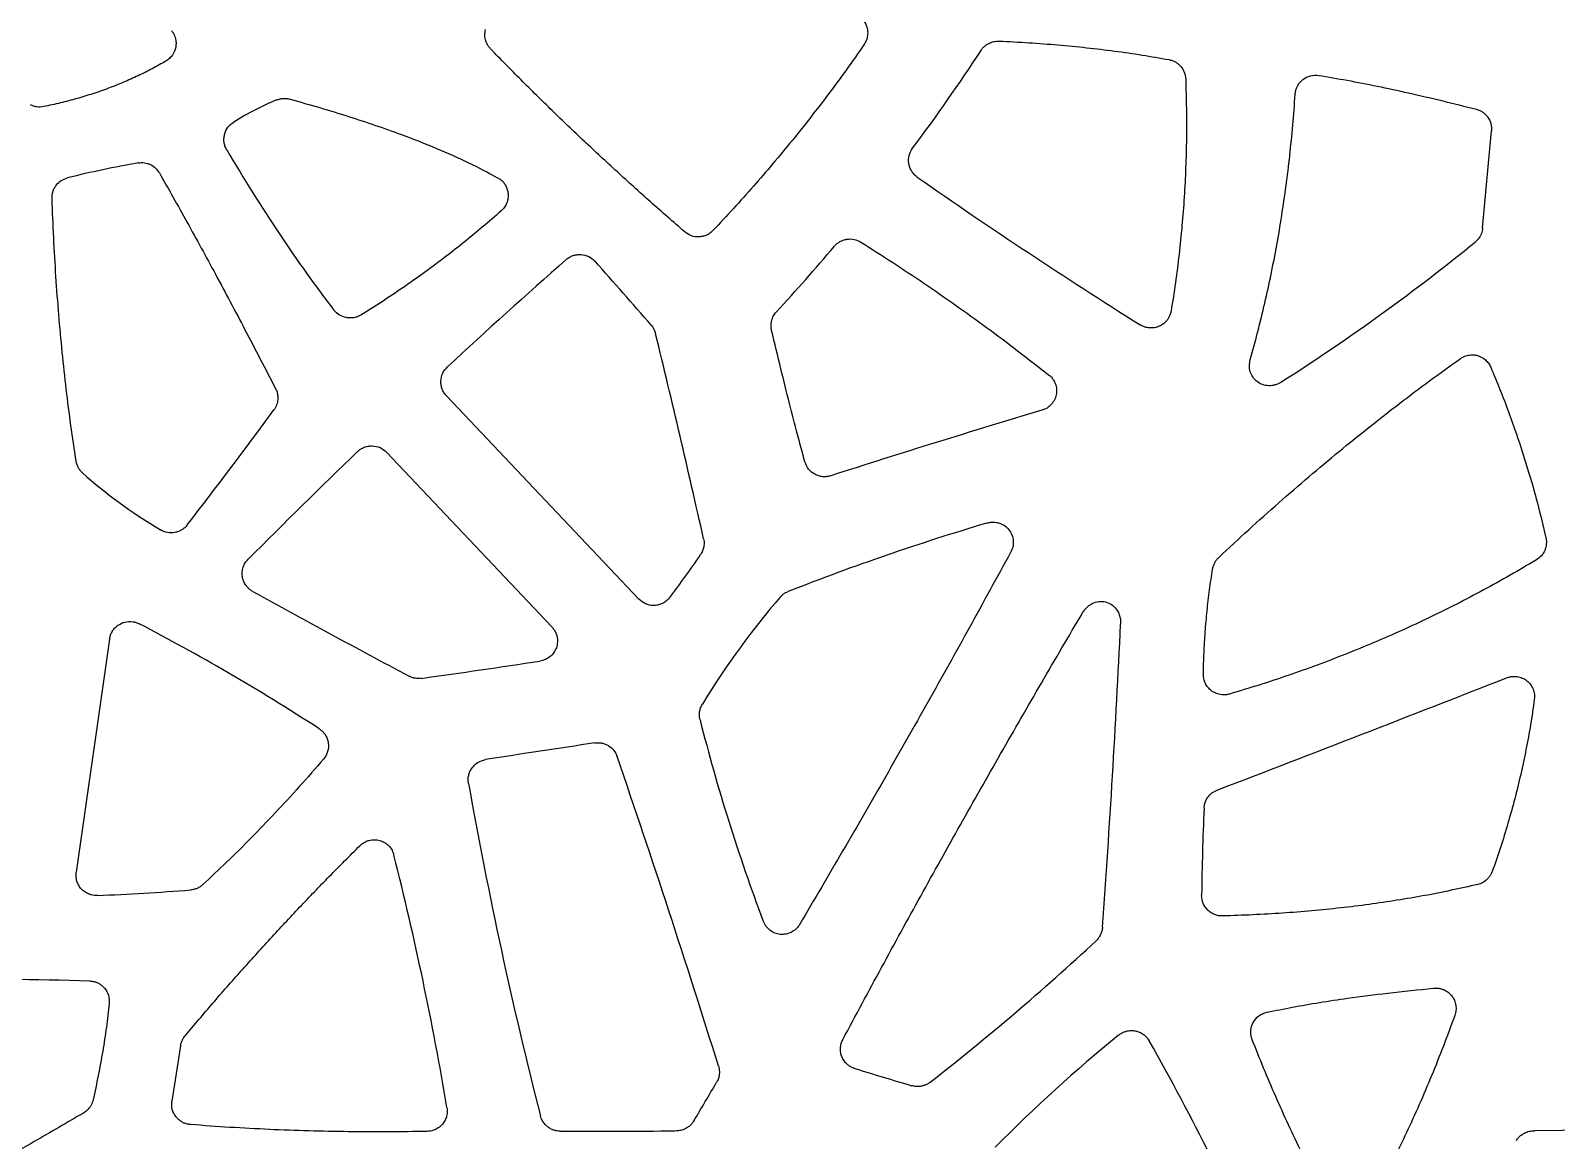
# Model space of a CAD drawing. Header units: millimetres. Extents: x -4 to 83, y 1 to 134.
# Drawn here: x 25.56 to 47.83, y 101.19 to 117.38 of the extents above; entities that cross this region are included whole.
import ezdxf

# ---------------------------------------------------------------- set-up
doc = ezdxf.new("R2010")
doc.units = ezdxf.units.MM

msp = doc.modelspace()

# ---------------------------------------------------------------- linework, layer by layer
at = {"color": 7, "linetype": 'Continuous', "lineweight": 25}
for p, q in [((46.751, 114.496), (46.882, 115.915)), ((31.632, 112.052), (34.439, 109.087)), ((33.169, 108.683), (30.759, 111.229)), ((26.718, 108.504), (26.231, 105.103)), ((27.753, 102.572), (27.627, 101.766)), ((48.39, 101.34), (47.507, 101.333))]:
    msp.add_line(p, q, dxfattribs=at)
for centre, radius, start, end in [((15.984, 132.459), 28.037, 323.2032, 326.7607), ((29.873, 99.877), 15.811, 99.9755, 103.7899), ((85.225, 182.209), 81.655, 235.09643, 237.83391), ((13.136, 134.728), 31.679, 317.3791, 319.6898), ((96.269, 42.647), 95.142, 131.37646, 132.78298), ((-95.047, -0.306), 172.252, 41.16827, 41.58126), ((-136.945, 71.219), 176.632, 12.67259, 13.66822), ((-35.352, 159.137), 79.952, 322.23219, 323.73729), ((82.91, -30.952), 149.009, 106.60808, 107.8475), ((97.18, 41.684), 96.467, 133.86136, 135.19137), ((49.953, 75.14), 36.576, 106.578, 111.3807), ((25.097, 116.627), 12.346, 322.4943, 326.0724), ((112.108, 260.242), 172.491, 241.12308, 241.98422), ((-132.116, 116.867), 173.776, 355.85278, 357.31393), ((6.972, 280.577), 174.347, 278.01037, 278.58466), ((62.008, 114.084), 27.518, 194.2148, 200.6229), ((59.484, -67.139), 176.012, 98.39094, 98.91681), ((-131.682, 49.999), 175.262, 17.35501, 18.90713), ((97.523, 118.043), 66.594, 190.06974, 194.33848), ((83.225, 104.293), 40.576, 177.5383, 179.3315), ((-14.443, 93.91), 46.732, 9.5599, 14.1718), ((24.514, 150.483), 45.764, 272.5359, 274.2405), ((16.557, 130.47), 36.029, 307.8997, 312.9623), ((24.752, 43.616), 59.924, 88.39996, 92.91716), ((55.593, 85.352), 22.41, 129.1653, 135.3832), ((80.436, 242.781), 146.927, 253.04639, 253.38364), ((-87.536, 174.257), 142.729, 329.3412, 329.6037), ((33.847, 277.062), 175.735, 269.81892, 270.36625)]:
    msp.add_arc(centre, radius, start, end, dxfattribs=at)
for points, knots in [([(37.549, 117.632), (37.564, 117.627), (37.595, 117.618), (37.639, 117.596), (37.684, 117.563), (37.728, 117.514), (37.762, 117.45), (37.78, 117.379), (37.779, 117.307), (37.762, 117.235), (37.737, 117.194), (37.725, 117.173)], [0, 0, 0, 0, 0.084705, 0.167152, 0.249559, 0.375787, 0.503151, 0.623893, 0.750522, 0.873603, 1, 1, 1, 1]), ([(27.619, 117.38), (27.627, 117.369), (27.645, 117.346), (27.664, 117.308), (27.68, 117.261), (27.689, 117.204), (27.683, 117.118), (27.649, 117.037), (27.593, 116.971), (27.557, 116.947), (27.539, 116.935)], [0, 0, 0, 0, 0.083972, 0.166183, 0.248355, 0.374475, 0.50226, 0.748612, 0.873116, 1, 1, 1, 1]), ([(32.277, 117.112), (32.265, 117.125), (32.243, 117.151), (32.218, 117.196), (32.198, 117.252), (32.188, 117.321), (32.198, 117.371), (32.203, 117.397)], [0, 0, 0, 0, 0.166692, 0.331808, 0.500352, 0.749745, 1, 1, 1, 1]), ([(37.725, 117.173), (37.641, 117.053), (37.474, 116.814), (37.214, 116.462), (36.948, 116.115), (36.676, 115.774), (36.397, 115.438), (36.112, 115.107), (35.82, 114.781), (35.62, 114.569), (35.52, 114.463)], [0, 0, 0, 0, 0.125166, 0.250189, 0.375118, 0.5, 0.624882, 0.749811, 0.874834, 1, 1, 1, 1]), ([(39.433, 117.091), (39.443, 117.105), (39.463, 117.133), (39.502, 117.167), (39.552, 117.198), (39.618, 117.223), (39.669, 117.225), (39.695, 117.226)], [0, 0, 0, 0, 0.166592, 0.331728, 0.500436, 0.749775, 1, 1, 1, 1]), ([(39.695, 117.226), (39.84, 117.219), (40.127, 117.205), (40.553, 117.172), (40.971, 117.132), (41.38, 117.083), (41.781, 117.025), (42.044, 116.979), (42.175, 116.956)], [0, 0, 0, 0, 0.174403, 0.345598, 0.513665, 0.678692, 0.840771, 1, 1, 1, 1]), ([(27.539, 116.935), (27.473, 116.897), (27.339, 116.821), (27.132, 116.718), (26.919, 116.623), (26.699, 116.536), (26.472, 116.457), (26.239, 116.386), (25.999, 116.323), (25.836, 116.288), (25.754, 116.27)], [0, 0, 0, 0, 0.11973, 0.240514, 0.362587, 0.48618, 0.611511, 0.738792, 0.868224, 1, 1, 1, 1]), ([(35.11, 114.443), (34.943, 114.588), (34.61, 114.878), (34.122, 115.32), (33.644, 115.763), (33.177, 116.209), (32.721, 116.658), (32.424, 116.961), (32.277, 117.112)], [0, 0, 0, 0, 0.170716, 0.339766, 0.507184, 0.673004, 0.837264, 1, 1, 1, 1]), ([(42.175, 116.956), (42.191, 116.952), (42.224, 116.945), (42.269, 116.923), (42.311, 116.894), (42.359, 116.847), (42.406, 116.774), (42.414, 116.707), (42.419, 116.674)], [0, 0, 0, 0, 0.126328, 0.249431, 0.373025, 0.50078, 0.749993, 1, 1, 1, 1]), ([(42.419, 116.674), (42.423, 116.529), (42.431, 116.24), (42.431, 115.808), (42.42, 115.38), (42.399, 114.955), (42.367, 114.534), (42.324, 114.116), (42.272, 113.702), (42.228, 113.427), (42.206, 113.291)], [0, 0, 0, 0, 0.128189, 0.25531, 0.381438, 0.506653, 0.631034, 0.754663, 0.877624, 1, 1, 1, 1]), ([(44.017, 116.452), (44.019, 116.468), (44.022, 116.501), (44.038, 116.548), (44.061, 116.592), (44.091, 116.631), (44.146, 116.681), (44.237, 116.733), (44.32, 116.728), (44.361, 116.726)], [0, 0, 0, 0, 0.102422, 0.200991, 0.298633, 0.398354, 0.50298, 0.751935, 1, 1, 1, 1]), ([(44.361, 116.726), (44.499, 116.703), (44.784, 116.655), (45.22, 116.569), (45.68, 116.47), (46.163, 116.358), (46.492, 116.274), (46.66, 116.231)], [0, 0, 0, 0, 0.1785, 0.367675, 0.567605, 0.77836, 1, 1, 1, 1]), ([(43.361, 112.582), (43.399, 112.718), (43.474, 112.992), (43.575, 113.406), (43.667, 113.826), (43.75, 114.251), (43.822, 114.681), (43.886, 115.116), (43.939, 115.557), (43.984, 116.002), (44.006, 116.301), (44.017, 116.452)], [0, 0, 0, 0, 0.107841, 0.216352, 0.325599, 0.435644, 0.546552, 0.658383, 0.771196, 0.88505, 1, 1, 1, 1]), ([(25.754, 116.27), (25.738, 116.268), (25.705, 116.263), (25.657, 116.266), (25.608, 116.275), (25.578, 116.288), (25.563, 116.295)], [0, 0, 0, 0, 0.249216, 0.499808, 0.749698, 1, 1, 1, 1]), ([(29.159, 116.369), (29.174, 116.374), (29.205, 116.385), (29.254, 116.392), (29.303, 116.391), (29.335, 116.384), (29.35, 116.38)], [0, 0, 0, 0, 0.249102, 0.499978, 0.74946, 1, 1, 1, 1]), ([(29.35, 116.38), (29.496, 116.339), (29.78, 116.259), (30.197, 116.13), (30.594, 116), (31.023, 115.848), (31.477, 115.67), (31.946, 115.463), (32.237, 115.309), (32.378, 115.234)], [0, 0, 0, 0, 0.139564, 0.273729, 0.402547, 0.526076, 0.695106, 0.852944, 1, 1, 1, 1]), ([(46.66, 116.231), (46.677, 116.226), (46.711, 116.216), (46.756, 116.19), (46.796, 116.156), (46.841, 116.102), (46.882, 116.021), (46.882, 115.951), (46.882, 115.915)], [0, 0, 0, 0, 0.126391, 0.249301, 0.372783, 0.500835, 0.750258, 1, 1, 1, 1]), ([(28.426, 115.641), (28.417, 115.659), (28.399, 115.693), (28.386, 115.75), (28.384, 115.808), (28.397, 115.884), (28.435, 115.976), (28.497, 116.023), (28.528, 116.046)], [0, 0, 0, 0, 0.127554, 0.250885, 0.375087, 0.505149, 0.752949, 1, 1, 1, 1]), ([(38.502, 115.243), (38.486, 115.255), (38.455, 115.28), (38.419, 115.327), (38.392, 115.381), (38.373, 115.459), (38.372, 115.562), (38.414, 115.631), (38.434, 115.666)], [0, 0, 0, 0, 0.126919, 0.249359, 0.372683, 0.502142, 0.751677, 1, 1, 1, 1]), ([(27.134, 115.449), (27.149, 115.451), (27.179, 115.455), (27.225, 115.452), (27.269, 115.443), (27.326, 115.421), (27.392, 115.379), (27.427, 115.328), (27.444, 115.303)], [0, 0, 0, 0, 0.125895, 0.249263, 0.373141, 0.500528, 0.749979, 1, 1, 1, 1]), ([(25.878, 114.933), (25.878, 114.95), (25.878, 114.984), (25.89, 115.033), (25.909, 115.08), (25.946, 115.137), (26.007, 115.199), (26.072, 115.221), (26.104, 115.232)], [0, 0, 0, 0, 0.126286, 0.249362, 0.373006, 0.500943, 0.750147, 1, 1, 1, 1]), ([(27.444, 115.303), (27.579, 115.065), (27.855, 114.575), (28.271, 113.812), (28.702, 113.002), (28.991, 112.445), (29.139, 112.159)], [0, 0, 0, 0, 0.229594, 0.472774, 0.729567, 1, 1, 1, 1]), ([(32.378, 115.234), (32.395, 115.224), (32.428, 115.204), (32.469, 115.163), (32.5, 115.116), (32.521, 115.062), (32.534, 115.001), (32.533, 114.934), (32.514, 114.865), (32.481, 114.801), (32.448, 114.767), (32.431, 114.75)], [0, 0, 0, 0, 0.104882, 0.203817, 0.300672, 0.399559, 0.50435, 0.625169, 0.752528, 0.87533, 1, 1, 1, 1]), ([(26.229, 111.099), (26.203, 111.273), (26.15, 111.622), (26.084, 112.151), (26.025, 112.689), (25.975, 113.237), (25.933, 113.794), (25.9, 114.36), (25.885, 114.741), (25.878, 114.933)], [0, 0, 0, 0, 0.136416, 0.274907, 0.415517, 0.55829, 0.703269, 0.850493, 1, 1, 1, 1]), ([(32.432, 114.749), (32.34, 114.669), (32.157, 114.509), (31.874, 114.278), (31.587, 114.054), (31.294, 113.837), (30.996, 113.627), (30.693, 113.423), (30.487, 113.294), (30.384, 113.229)], [0, 0, 0, 0, 0.143069, 0.285926, 0.428656, 0.571344, 0.714074, 0.856931, 1, 1, 1, 1]), ([(35.52, 114.462), (35.506, 114.449), (35.479, 114.423), (35.43, 114.395), (35.376, 114.377), (35.301, 114.367), (35.203, 114.377), (35.141, 114.421), (35.11, 114.443)], [0, 0, 0, 0, 0.126789, 0.249371, 0.372506, 0.500895, 0.750204, 1, 1, 1, 1]), ([(46.751, 114.496), (46.749, 114.483), (46.745, 114.457), (46.734, 114.419), (46.715, 114.377), (46.686, 114.333), (46.657, 114.306), (46.642, 114.293)], [0, 0, 0, 0, 0.166288, 0.332042, 0.500204, 0.749722, 1, 1, 1, 1]), ([(37.293, 114.234), (37.305, 114.247), (37.329, 114.273), (37.374, 114.303), (37.423, 114.325), (37.492, 114.341), (37.583, 114.342), (37.646, 114.31), (37.678, 114.294)], [0, 0, 0, 0, 0.126696, 0.2501, 0.374446, 0.503875, 0.752202, 1, 1, 1, 1]), ([(37.678, 114.294), (37.832, 114.197), (38.142, 114.001), (38.602, 113.695), (39.06, 113.378), (39.515, 113.05), (39.97, 112.711), (40.269, 112.477), (40.419, 112.36)], [0, 0, 0, 0, 0.163119, 0.327581, 0.493445, 0.660766, 0.8296, 1, 1, 1, 1]), ([(33.38, 114.04), (33.395, 114.052), (33.426, 114.076), (33.479, 114.1), (33.536, 114.113), (33.614, 114.115), (33.713, 114.094), (33.771, 114.041), (33.799, 114.014)], [0, 0, 0, 0, 0.126848, 0.249454, 0.372929, 0.502282, 0.751501, 1, 1, 1, 1]), ([(30.383, 113.231), (30.367, 113.222), (30.335, 113.204), (30.283, 113.19), (30.227, 113.186), (30.155, 113.193), (30.065, 113.223), (30.015, 113.277), (29.99, 113.303)], [0, 0, 0, 0, 0.125956, 0.248976, 0.373592, 0.504174, 0.752459, 1, 1, 1, 1]), ([(36.377, 113.007), (36.374, 113.022), (36.368, 113.054), (36.369, 113.103), (36.378, 113.159), (36.402, 113.22), (36.432, 113.258), (36.447, 113.277)], [0, 0, 0, 0, 0.166537, 0.331874, 0.500514, 0.749906, 1, 1, 1, 1]), ([(42.206, 113.291), (42.202, 113.274), (42.195, 113.242), (42.176, 113.197), (42.144, 113.149), (42.098, 113.102), (42.035, 113.064), (41.964, 113.042), (41.891, 113.04), (41.818, 113.053), (41.775, 113.076), (41.754, 113.088)], [0, 0, 0, 0, 0.085103, 0.168016, 0.25104, 0.377135, 0.503992, 0.625161, 0.752237, 0.874257, 1, 1, 1, 1]), ([(36.863, 111.089), (36.827, 111.222), (36.749, 111.504), (36.633, 111.956), (36.507, 112.463), (36.421, 112.819), (36.377, 113.007)], [0, 0, 0, 0, 0.208101, 0.444119, 0.708079, 1, 1, 1, 1]), ([(31.632, 112.052), (31.62, 112.067), (31.594, 112.097), (31.568, 112.15), (31.553, 112.207), (31.549, 112.285), (31.568, 112.386), (31.62, 112.445), (31.646, 112.475)], [0, 0, 0, 0, 0.126895, 0.249464, 0.372924, 0.502384, 0.751567, 1, 1, 1, 1]), ([(42.902, 109.695), (43.047, 109.83), (43.336, 110.099), (43.775, 110.491), (44.214, 110.872), (44.654, 111.24), (45.095, 111.597), (45.536, 111.941), (45.979, 112.274), (46.277, 112.488), (46.425, 112.594)], [0, 0, 0, 0, 0.130479, 0.259323, 0.386565, 0.512239, 0.636381, 0.75903, 0.880223, 1, 1, 1, 1]), ([(43.809, 112.25), (43.795, 112.242), (43.768, 112.226), (43.724, 112.21), (43.678, 112.201), (43.617, 112.197), (43.54, 112.211), (43.461, 112.255), (43.397, 112.32), (43.358, 112.402), (43.343, 112.493), (43.355, 112.552), (43.361, 112.582)], [0, 0, 0, 0, 0.06514, 0.12885, 0.192563, 0.257716, 0.380624, 0.506672, 0.628107, 0.751423, 0.874398, 1, 1, 1, 1]), ([(46.425, 112.594), (46.437, 112.602), (46.462, 112.618), (46.503, 112.635), (46.552, 112.648), (46.612, 112.652), (46.7, 112.638), (46.78, 112.593), (46.841, 112.528), (46.861, 112.488), (46.871, 112.468)], [0, 0, 0, 0, 0.083909, 0.166011, 0.248139, 0.374138, 0.501538, 0.748596, 0.872864, 1, 1, 1, 1]), ([(46.871, 112.468), (46.916, 112.36), (47.006, 112.144), (47.131, 111.818), (47.268, 111.435), (47.411, 110.991), (47.555, 110.488), (47.635, 110.149), (47.675, 109.981)], [0, 0, 0, 0, 0.134276, 0.267581, 0.399993, 0.601523, 0.801436, 1, 1, 1, 1]), ([(40.419, 112.36), (40.433, 112.348), (40.461, 112.324), (40.494, 112.279), (40.521, 112.222), (40.538, 112.15), (40.534, 112.068), (40.507, 111.99), (40.46, 111.924), (40.397, 111.869), (40.346, 111.85), (40.32, 111.841)], [0, 0, 0, 0, 0.085636, 0.168519, 0.251496, 0.37765, 0.503621, 0.624166, 0.751555, 0.873514, 1, 1, 1, 1]), ([(29.139, 112.159), (29.147, 112.142), (29.162, 112.109), (29.172, 112.054), (29.173, 111.99), (29.159, 111.917), (29.13, 111.87), (29.115, 111.846)], [0, 0, 0, 0, 0.166724, 0.331641, 0.500589, 0.749986, 1, 1, 1, 1]), ([(30.336, 111.239), (30.351, 111.252), (30.381, 111.278), (30.433, 111.304), (30.49, 111.319), (30.569, 111.324), (30.669, 111.306), (30.729, 111.255), (30.759, 111.229)], [0, 0, 0, 0, 0.126865, 0.249426, 0.372874, 0.502292, 0.75154, 1, 1, 1, 1]), ([(26.324, 110.927), (26.312, 110.938), (26.29, 110.96), (26.262, 111), (26.245, 111.039), (26.234, 111.073), (26.23, 111.091), (26.229, 111.099)], [0, 0, 0, 0, 0.236507, 0.472296, 0.725636, 0.86873, 1, 1, 1, 1]), ([(37.241, 110.886), (37.222, 110.881), (37.183, 110.871), (37.123, 110.871), (37.064, 110.883), (36.991, 110.914), (36.908, 110.977), (36.878, 111.052), (36.863, 111.089)], [0, 0, 0, 0, 0.127044, 0.249536, 0.372874, 0.50235, 0.75155, 1, 1, 1, 1]), ([(27.851, 110.169), (27.839, 110.155), (27.815, 110.128), (27.771, 110.096), (27.722, 110.072), (27.652, 110.053), (27.559, 110.05), (27.494, 110.081), (27.462, 110.096)], [0, 0, 0, 0, 0.127126, 0.250697, 0.375136, 0.504776, 0.752759, 1, 1, 1, 1]), ([(39.517, 110.195), (39.537, 110.2), (39.576, 110.21), (39.637, 110.209), (39.705, 110.196), (39.778, 110.163), (39.843, 110.101), (39.888, 110.024), (39.906, 109.938), (39.901, 109.849), (39.876, 109.795), (39.864, 109.768)], [0, 0, 0, 0, 0.085622, 0.169733, 0.255549, 0.37891, 0.505279, 0.627538, 0.751946, 0.874654, 1, 1, 1, 1]), ([(35.385, 109.968), (35.387, 109.955), (35.392, 109.929), (35.392, 109.888), (35.387, 109.841), (35.372, 109.789), (35.351, 109.754), (35.341, 109.736)], [0, 0, 0, 0, 0.166134, 0.331914, 0.500435, 0.749913, 1, 1, 1, 1]), ([(47.675, 109.981), (47.677, 109.965), (47.683, 109.935), (47.682, 109.888), (47.674, 109.842), (47.654, 109.784), (47.614, 109.715), (47.563, 109.679), (47.538, 109.66)], [0, 0, 0, 0, 0.126075, 0.249467, 0.373327, 0.500768, 0.74997, 1, 1, 1, 1]), ([(28.807, 109.198), (28.794, 109.206), (28.768, 109.222), (28.734, 109.253), (28.7, 109.295), (28.67, 109.35), (28.653, 109.417), (28.651, 109.487), (28.665, 109.554), (28.694, 109.617), (28.724, 109.652), (28.74, 109.669)], [0, 0, 0, 0, 0.084424, 0.166935, 0.249539, 0.375655, 0.50296, 0.624583, 0.751691, 0.87416, 1, 1, 1, 1]), ([(39.864, 109.768), (39.665, 109.403), (39.266, 108.674), (38.658, 107.585), (38.043, 106.5), (37.42, 105.42), (36.999, 104.703), (36.788, 104.345)], [0, 0, 0, 0, 0.20001, 0.400005, 0.599995, 0.79999, 1, 1, 1, 1]), ([(42.812, 109.526), (42.815, 109.542), (42.822, 109.573), (42.842, 109.618), (42.868, 109.66), (42.891, 109.683), (42.902, 109.695)], [0, 0, 0, 0, 0.249049, 0.500026, 0.749741, 1, 1, 1, 1]), ([(47.538, 109.66), (47.41, 109.585), (47.156, 109.434), (46.767, 109.219), (46.374, 109.013), (45.977, 108.817), (45.574, 108.629), (45.167, 108.451), (44.755, 108.283), (44.338, 108.123), (43.916, 107.973), (43.49, 107.832), (43.202, 107.746), (43.058, 107.703)], [0, 0, 0, 0, 0.090598, 0.181108, 0.27158, 0.362064, 0.45261, 0.54327, 0.634092, 0.725127, 0.816424, 0.908032, 1, 1, 1, 1]), ([(42.677, 107.993), (42.68, 108.096), (42.684, 108.301), (42.703, 108.609), (42.73, 108.915), (42.765, 109.221), (42.796, 109.424), (42.812, 109.526)], [0, 0, 0, 0, 0.200173, 0.400087, 0.599913, 0.799827, 1, 1, 1, 1]), ([(34.891, 109.111), (34.887, 109.105), (34.878, 109.094), (34.868, 109.084), (34.863, 109.079)], [0, 0, 0, 0, 0.50771, 1, 1, 1, 1]), ([(36.502, 109.116), (36.513, 109.128), (36.536, 109.151), (36.575, 109.179), (36.604, 109.192), (36.619, 109.198)], [0, 0, 0, 0, 0.334855, 0.665232, 1, 1, 1, 1]), ([(34.863, 109.079), (34.848, 109.066), (34.82, 109.041), (34.769, 109.014), (34.714, 108.998), (34.635, 108.991), (34.532, 109.007), (34.47, 109.061), (34.439, 109.087)], [0, 0, 0, 0, 0.122761, 0.241764, 0.361811, 0.487582, 0.743526, 1, 1, 1, 1]), ([(37.417, 102.665), (37.605, 103.015), (37.98, 103.714), (38.552, 104.757), (39.131, 105.796), (39.718, 106.831), (40.312, 107.863), (40.714, 108.547), (40.915, 108.889)], [0, 0, 0, 0, 0.166681, 0.333344, 0.5, 0.666656, 0.833319, 1, 1, 1, 1]), ([(40.915, 108.889), (40.925, 108.905), (40.945, 108.936), (40.984, 108.976), (41.029, 109.009), (41.091, 109.041), (41.175, 109.06), (41.273, 109.044), (41.361, 108.997), (41.418, 108.93), (41.452, 108.86), (41.469, 108.793), (41.469, 108.747), (41.469, 108.724)], [0, 0, 0, 0, 0.069653, 0.137019, 0.203924, 0.272231, 0.391883, 0.514018, 0.630289, 0.748896, 0.831238, 0.913772, 1, 1, 1, 1]), ([(26.718, 108.504), (26.721, 108.524), (26.729, 108.562), (26.754, 108.616), (26.789, 108.663), (26.848, 108.715), (26.939, 108.764), (27.019, 108.759), (27.059, 108.757)], [0, 0, 0, 0, 0.126601, 0.248648, 0.371235, 0.499394, 0.750037, 1, 1, 1, 1]), ([(27.059, 108.757), (27.075, 108.754), (27.106, 108.747), (27.135, 108.733), (27.149, 108.727)], [0, 0, 0, 0, 0.496992, 1, 1, 1, 1]), ([(33.169, 108.683), (33.181, 108.669), (33.205, 108.641), (33.231, 108.592), (33.25, 108.532), (33.256, 108.458), (33.24, 108.378), (33.203, 108.305), (33.147, 108.246), (33.077, 108.201), (33.024, 108.19), (32.997, 108.184)], [0, 0, 0, 0, 0.085676, 0.168527, 0.251379, 0.377752, 0.504026, 0.624817, 0.752365, 0.873807, 1, 1, 1, 1]), ([(43.058, 107.703), (43.043, 107.699), (43.013, 107.692), (42.967, 107.689), (42.913, 107.695), (42.853, 107.713), (42.792, 107.749), (42.742, 107.798), (42.705, 107.856), (42.681, 107.923), (42.679, 107.969), (42.677, 107.993)], [0, 0, 0, 0, 0.084297, 0.166678, 0.249191, 0.375215, 0.502674, 0.623528, 0.749977, 0.873469, 1, 1, 1, 1]), ([(31.268, 107.932), (31.253, 107.93), (31.221, 107.927), (31.175, 107.932), (31.129, 107.943), (31.101, 107.957), (31.087, 107.964)], [0, 0, 0, 0, 0.249028, 0.500019, 0.749544, 1, 1, 1, 1]), ([(42.878, 106.301), (43.583, 106.572), (44.992, 107.114), (46.399, 107.664), (47.102, 107.939)], [0, 0, 0, 0, 0.500011, 1, 1, 1, 1]), ([(47.102, 107.939), (47.119, 107.944), (47.152, 107.956), (47.204, 107.962), (47.264, 107.958), (47.332, 107.939), (47.399, 107.899), (47.454, 107.843), (47.491, 107.775), (47.511, 107.699), (47.508, 107.647), (47.506, 107.621)], [0, 0, 0, 0, 0.085365, 0.168164, 0.250984, 0.377437, 0.504301, 0.624898, 0.751892, 0.873908, 1, 1, 1, 1]), ([(35.333, 107.327), (35.33, 107.34), (35.324, 107.365), (35.323, 107.405), (35.327, 107.451), (35.339, 107.503), (35.358, 107.538), (35.367, 107.555)], [0, 0, 0, 0, 0.166207, 0.332001, 0.500334, 0.749785, 1, 1, 1, 1]), ([(47.506, 107.621), (47.488, 107.499), (47.453, 107.255), (47.386, 106.892), (47.309, 106.531), (47.221, 106.172), (47.122, 105.817), (47.014, 105.464), (46.933, 105.231), (46.892, 105.114)], [0, 0, 0, 0, 0.143177, 0.286038, 0.428707, 0.571312, 0.713979, 0.856833, 1, 1, 1, 1]), ([(29.774, 107.197), (29.786, 107.188), (29.809, 107.172), (29.839, 107.142), (29.868, 107.103), (29.894, 107.052), (29.916, 106.969), (29.909, 106.882), (29.877, 106.803), (29.851, 106.769), (29.838, 106.752)], [0, 0, 0, 0, 0.083447, 0.165353, 0.247383, 0.373525, 0.501073, 0.749369, 0.873256, 1, 1, 1, 1]), ([(33.799, 106.989), (33.816, 106.99), (33.85, 106.994), (33.902, 106.988), (33.951, 106.973), (34.013, 106.942), (34.082, 106.886), (34.11, 106.822), (34.124, 106.791)], [0, 0, 0, 0, 0.126191, 0.249124, 0.372725, 0.500857, 0.750373, 1, 1, 1, 1]), ([(29.838, 106.752), (29.721, 106.618), (29.49, 106.354), (29.138, 105.971), (28.786, 105.605), (28.434, 105.255), (28.196, 105.032), (28.078, 104.922)], [0, 0, 0, 0, 0.209761, 0.414541, 0.614436, 0.809551, 1, 1, 1, 1]), ([(31.955, 106.399), (31.952, 106.419), (31.947, 106.458), (31.955, 106.517), (31.974, 106.573), (32.015, 106.641), (32.087, 106.715), (32.163, 106.735), (32.202, 106.746)], [0, 0, 0, 0, 0.126944, 0.249483, 0.372894, 0.502347, 0.751546, 1, 1, 1, 1]), ([(42.687, 106.036), (42.689, 106.055), (42.692, 106.093), (42.712, 106.148), (42.746, 106.206), (42.799, 106.264), (42.852, 106.289), (42.878, 106.301)], [0, 0, 0, 0, 0.166896, 0.331572, 0.500433, 0.74985, 1, 1, 1, 1]), ([(30.369, 105.49), (30.382, 105.502), (30.408, 105.525), (30.454, 105.551), (30.511, 105.572), (30.582, 105.581), (30.66, 105.57), (30.733, 105.539), (30.794, 105.49), (30.843, 105.426), (30.859, 105.376), (30.867, 105.351)], [0, 0, 0, 0, 0.085079, 0.1676, 0.250166, 0.376379, 0.502861, 0.623911, 0.751484, 0.873641, 1, 1, 1, 1]), ([(27.818, 102.716), (27.953, 102.876), (28.224, 103.196), (28.638, 103.668), (29.06, 104.134), (29.489, 104.593), (29.924, 105.046), (30.221, 105.342), (30.369, 105.49)], [0, 0, 0, 0, 0.166735, 0.333388, 0.5, 0.666612, 0.833265, 1, 1, 1, 1]), ([(26.539, 104.764), (26.524, 104.764), (26.495, 104.763), (26.453, 104.771), (26.405, 104.787), (26.353, 104.815), (26.303, 104.858), (26.264, 104.912), (26.239, 104.972), (26.225, 105.038), (26.229, 105.081), (26.231, 105.103)], [0, 0, 0, 0, 0.083509, 0.165369, 0.247338, 0.373123, 0.500252, 0.622596, 0.750213, 0.873497, 1, 1, 1, 1]), ([(46.892, 105.114), (46.886, 105.099), (46.874, 105.069), (46.845, 105.028), (46.806, 104.986), (46.751, 104.947), (46.704, 104.932), (46.68, 104.925)], [0, 0, 0, 0, 0.166812, 0.332018, 0.500277, 0.749634, 1, 1, 1, 1]), ([(28.078, 104.922), (28.065, 104.911), (28.039, 104.89), (27.995, 104.867), (27.948, 104.85), (27.915, 104.846), (27.898, 104.844)], [0, 0, 0, 0, 0.249025, 0.499917, 0.749575, 1, 1, 1, 1]), ([(46.68, 104.925), (46.552, 104.896), (46.293, 104.837), (45.9, 104.76), (45.5, 104.692), (45.093, 104.632), (44.68, 104.581), (44.259, 104.539), (43.831, 104.505), (43.397, 104.48), (43.105, 104.47), (42.958, 104.465)], [0, 0, 0, 0, 0.105228, 0.211785, 0.319736, 0.429142, 0.540063, 0.652556, 0.766675, 0.882473, 1, 1, 1, 1]), ([(42.958, 104.465), (42.938, 104.466), (42.898, 104.467), (42.84, 104.484), (42.787, 104.512), (42.725, 104.563), (42.663, 104.646), (42.656, 104.726), (42.652, 104.766)], [0, 0, 0, 0, 0.127135, 0.249708, 0.373129, 0.502705, 0.751685, 1, 1, 1, 1]), ([(36.788, 104.345), (36.778, 104.329), (36.757, 104.298), (36.716, 104.259), (36.661, 104.223), (36.589, 104.197), (36.505, 104.193), (36.422, 104.212), (36.35, 104.255), (36.289, 104.315), (36.265, 104.366), (36.254, 104.392)], [0, 0, 0, 0, 0.084587, 0.167525, 0.251725, 0.377188, 0.502606, 0.623741, 0.75003, 0.873543, 1, 1, 1, 1]), ([(41.205, 104.3), (41.203, 104.282), (41.198, 104.245), (41.178, 104.192), (41.15, 104.144), (41.124, 104.117), (41.111, 104.104)], [0, 0, 0, 0, 0.248921, 0.500111, 0.749645, 1, 1, 1, 1]), ([(26.425, 103.517), (26.442, 103.515), (26.475, 103.513), (26.522, 103.5), (26.566, 103.479), (26.606, 103.45), (26.659, 103.398), (26.713, 103.311), (26.713, 103.228), (26.713, 103.187)], [0, 0, 0, 0, 0.102333, 0.200901, 0.298586, 0.398347, 0.502966, 0.751911, 1, 1, 1, 1]), ([(43.605, 103.061), (43.729, 103.086), (43.983, 103.138), (44.376, 103.205), (44.839, 103.275), (45.394, 103.346), (45.813, 103.389), (46.036, 103.412)], [0, 0, 0, 0, 0.154381, 0.316387, 0.486102, 0.726751, 1, 1, 1, 1]), ([(46.036, 103.412), (46.053, 103.413), (46.086, 103.415), (46.136, 103.407), (46.192, 103.389), (46.25, 103.355), (46.304, 103.301), (46.343, 103.236), (46.363, 103.164), (46.366, 103.087), (46.352, 103.039), (46.345, 103.015)], [0, 0, 0, 0, 0.084854, 0.16736, 0.249919, 0.376289, 0.503231, 0.624199, 0.751365, 0.87378, 1, 1, 1, 1]), ([(26.713, 103.187), (26.699, 103.072), (26.672, 102.839), (26.618, 102.49), (26.553, 102.137), (26.502, 101.901), (26.476, 101.782)], [0, 0, 0, 0, 0.24444, 0.492447, 0.744233, 1, 1, 1, 1]), ([(43.389, 102.661), (43.385, 102.675), (43.375, 102.702), (43.369, 102.744), (43.368, 102.794), (43.378, 102.852), (43.41, 102.932), (43.468, 102.999), (43.542, 103.044), (43.584, 103.055), (43.605, 103.061)], [0, 0, 0, 0, 0.083875, 0.166072, 0.248325, 0.374211, 0.501621, 0.748652, 0.872974, 1, 1, 1, 1]), ([(46.345, 103.015), (46.29, 102.865), (46.182, 102.57), (46.008, 102.137), (45.83, 101.716), (45.645, 101.31), (45.454, 100.917), (45.257, 100.537), (45.119, 100.292), (45.051, 100.17)], [0, 0, 0, 0, 0.152508, 0.301661, 0.447537, 0.590217, 0.72979, 0.866351, 1, 1, 1, 1]), ([(27.753, 102.572), (27.757, 102.59), (27.764, 102.624), (27.786, 102.673), (27.808, 102.702), (27.818, 102.716)], [0, 0, 0, 0, 0.33517, 0.664809, 1, 1, 1, 1]), ([(37.592, 102.239), (37.579, 102.244), (37.551, 102.253), (37.513, 102.275), (37.473, 102.306), (37.434, 102.35), (37.401, 102.408), (37.383, 102.472), (37.379, 102.538), (37.389, 102.604), (37.407, 102.645), (37.417, 102.665)], [0, 0, 0, 0, 0.083503, 0.165298, 0.247166, 0.373166, 0.500419, 0.62214, 0.749604, 0.873367, 1, 1, 1, 1]), ([(41.44, 102.727), (41.452, 102.735), (41.474, 102.753), (41.513, 102.772), (41.561, 102.788), (41.618, 102.796), (41.683, 102.792), (41.746, 102.773), (41.802, 102.741), (41.852, 102.698), (41.875, 102.661), (41.887, 102.643)], [0, 0, 0, 0, 0.083747, 0.166037, 0.248609, 0.373746, 0.500126, 0.622318, 0.749612, 0.873177, 1, 1, 1, 1]), ([(44.529, 100.18), (44.458, 100.317), (44.315, 100.591), (44.112, 101.004), (43.917, 101.418), (43.732, 101.832), (43.555, 102.245), (43.445, 102.523), (43.389, 102.661)], [0, 0, 0, 0, 0.170084, 0.338726, 0.505981, 0.671906, 0.836559, 1, 1, 1, 1]), ([(35.602, 102.279), (35.605, 102.265), (35.612, 102.239), (35.616, 102.197), (35.614, 102.149), (35.603, 102.095), (35.584, 102.058), (35.574, 102.039)], [0, 0, 0, 0, 0.166282, 0.331942, 0.500225, 0.749825, 1, 1, 1, 1]), ([(38.689, 102.04), (38.676, 102.031), (38.65, 102.013), (38.607, 101.993), (38.553, 101.979), (38.49, 101.974), (38.444, 101.984), (38.42, 101.989)], [0, 0, 0, 0, 0.166431, 0.33172, 0.500109, 0.749914, 1, 1, 1, 1]), ([(26.476, 101.782), (26.473, 101.769), (26.466, 101.743), (26.448, 101.706), (26.423, 101.666), (26.387, 101.625), (26.353, 101.603), (26.336, 101.591)], [0, 0, 0, 0, 0.166257, 0.33195, 0.500189, 0.749968, 1, 1, 1, 1]), ([(27.898, 101.423), (27.881, 101.425), (27.849, 101.429), (27.802, 101.444), (27.76, 101.467), (27.721, 101.498), (27.671, 101.553), (27.621, 101.642), (27.625, 101.724), (27.627, 101.766)], [0, 0, 0, 0, 0.102331, 0.200887, 0.298524, 0.398181, 0.502624, 0.751722, 1, 1, 1, 1]), ([(26.336, 101.591), (26.097, 101.452), (25.623, 101.175), (24.912, 100.774), (24.212, 100.387), (23.521, 100.017), (22.84, 99.663), (22.387, 99.436), (22.163, 99.324)], [0, 0, 0, 0, 0.175105, 0.346804, 0.515121, 0.680076, 0.841694, 1, 1, 1, 1]), ([(31.64, 101.671), (31.642, 101.657), (31.646, 101.629), (31.644, 101.586), (31.635, 101.538), (31.614, 101.484), (31.567, 101.412), (31.497, 101.358), (31.417, 101.329), (31.374, 101.325), (31.352, 101.324)], [0, 0, 0, 0, 0.083615, 0.165556, 0.247503, 0.373541, 0.501223, 0.749676, 0.87318, 1, 1, 1, 1]), ([(33.291, 101.327), (33.275, 101.328), (33.242, 101.329), (33.195, 101.342), (33.15, 101.362), (33.095, 101.398), (33.036, 101.458), (33.014, 101.52), (33.003, 101.551)], [0, 0, 0, 0, 0.126007, 0.249272, 0.373332, 0.501658, 0.751043, 1, 1, 1, 1]), ([(31.352, 101.324), (31.16, 101.32), (30.776, 101.314), (30.2, 101.317), (29.624, 101.328), (29.048, 101.35), (28.473, 101.38), (28.089, 101.408), (27.898, 101.423)], [0, 0, 0, 0, 0.166694, 0.333316, 0.49991, 0.666525, 0.833206, 1, 1, 1, 1]), ([(35.242, 101.476), (35.232, 101.461), (35.213, 101.431), (35.173, 101.394), (35.121, 101.361), (35.056, 101.334), (35.004, 101.33), (34.978, 101.329)], [0, 0, 0, 0, 0.16937, 0.337267, 0.509374, 0.756034, 1, 1, 1, 1]), ([(47.245, 101.191), (47.255, 101.205), (47.275, 101.235), (47.315, 101.271), (47.366, 101.303), (47.431, 101.329), (47.482, 101.332), (47.507, 101.333)], [0, 0, 0, 0, 0.17117, 0.34024, 0.512868, 0.754157, 1, 1, 1, 1])]:
    msp.add_open_spline(points, degree=3, knots=knots, dxfattribs=at)
for points in [[(29.159, 116.369), (28.951, 116.285), (28.74, 116.176), (28.528, 116.046)], [(28.426, 115.641), (28.928, 114.784), (29.453, 114.004), (29.99, 113.303)], [(43.809, 112.25), (44.845, 112.916), (45.79, 113.6), (46.642, 114.293)], [(34.62, 113.083), (34.652, 113.046), (34.674, 113.004), (34.685, 112.957)], [(26.324, 110.927), (26.65, 110.634), (27.03, 110.356), (27.462, 110.096)], [(36.502, 109.116), (36.101, 108.653), (35.719, 108.132), (35.367, 107.555)], [(29.774, 107.197), (28.882, 107.775), (28.004, 108.283), (27.149, 108.727)], [(43.555, 99.306), (43.084, 100.394), (42.53, 101.509), (41.887, 102.643)]]:
    msp.add_open_spline(points, degree=3, dxfattribs=at)

doc.saveas('drawing.dxf')
